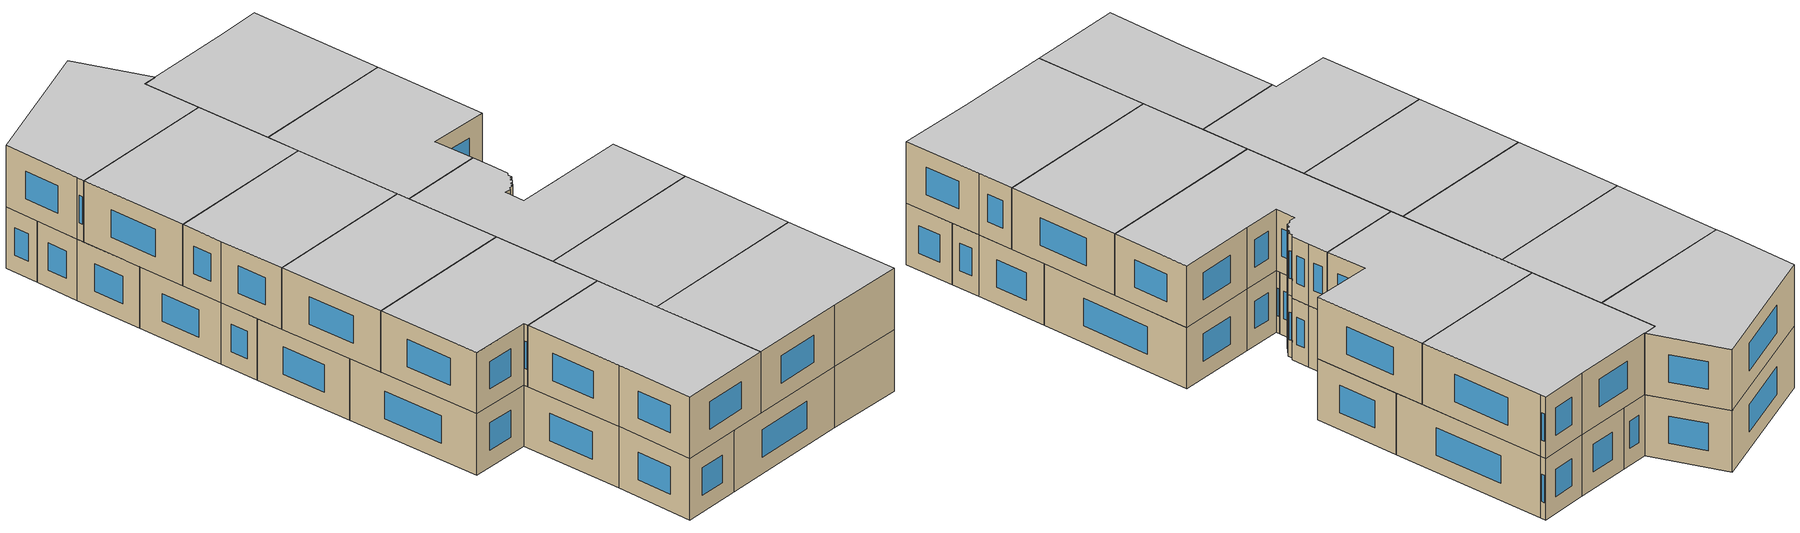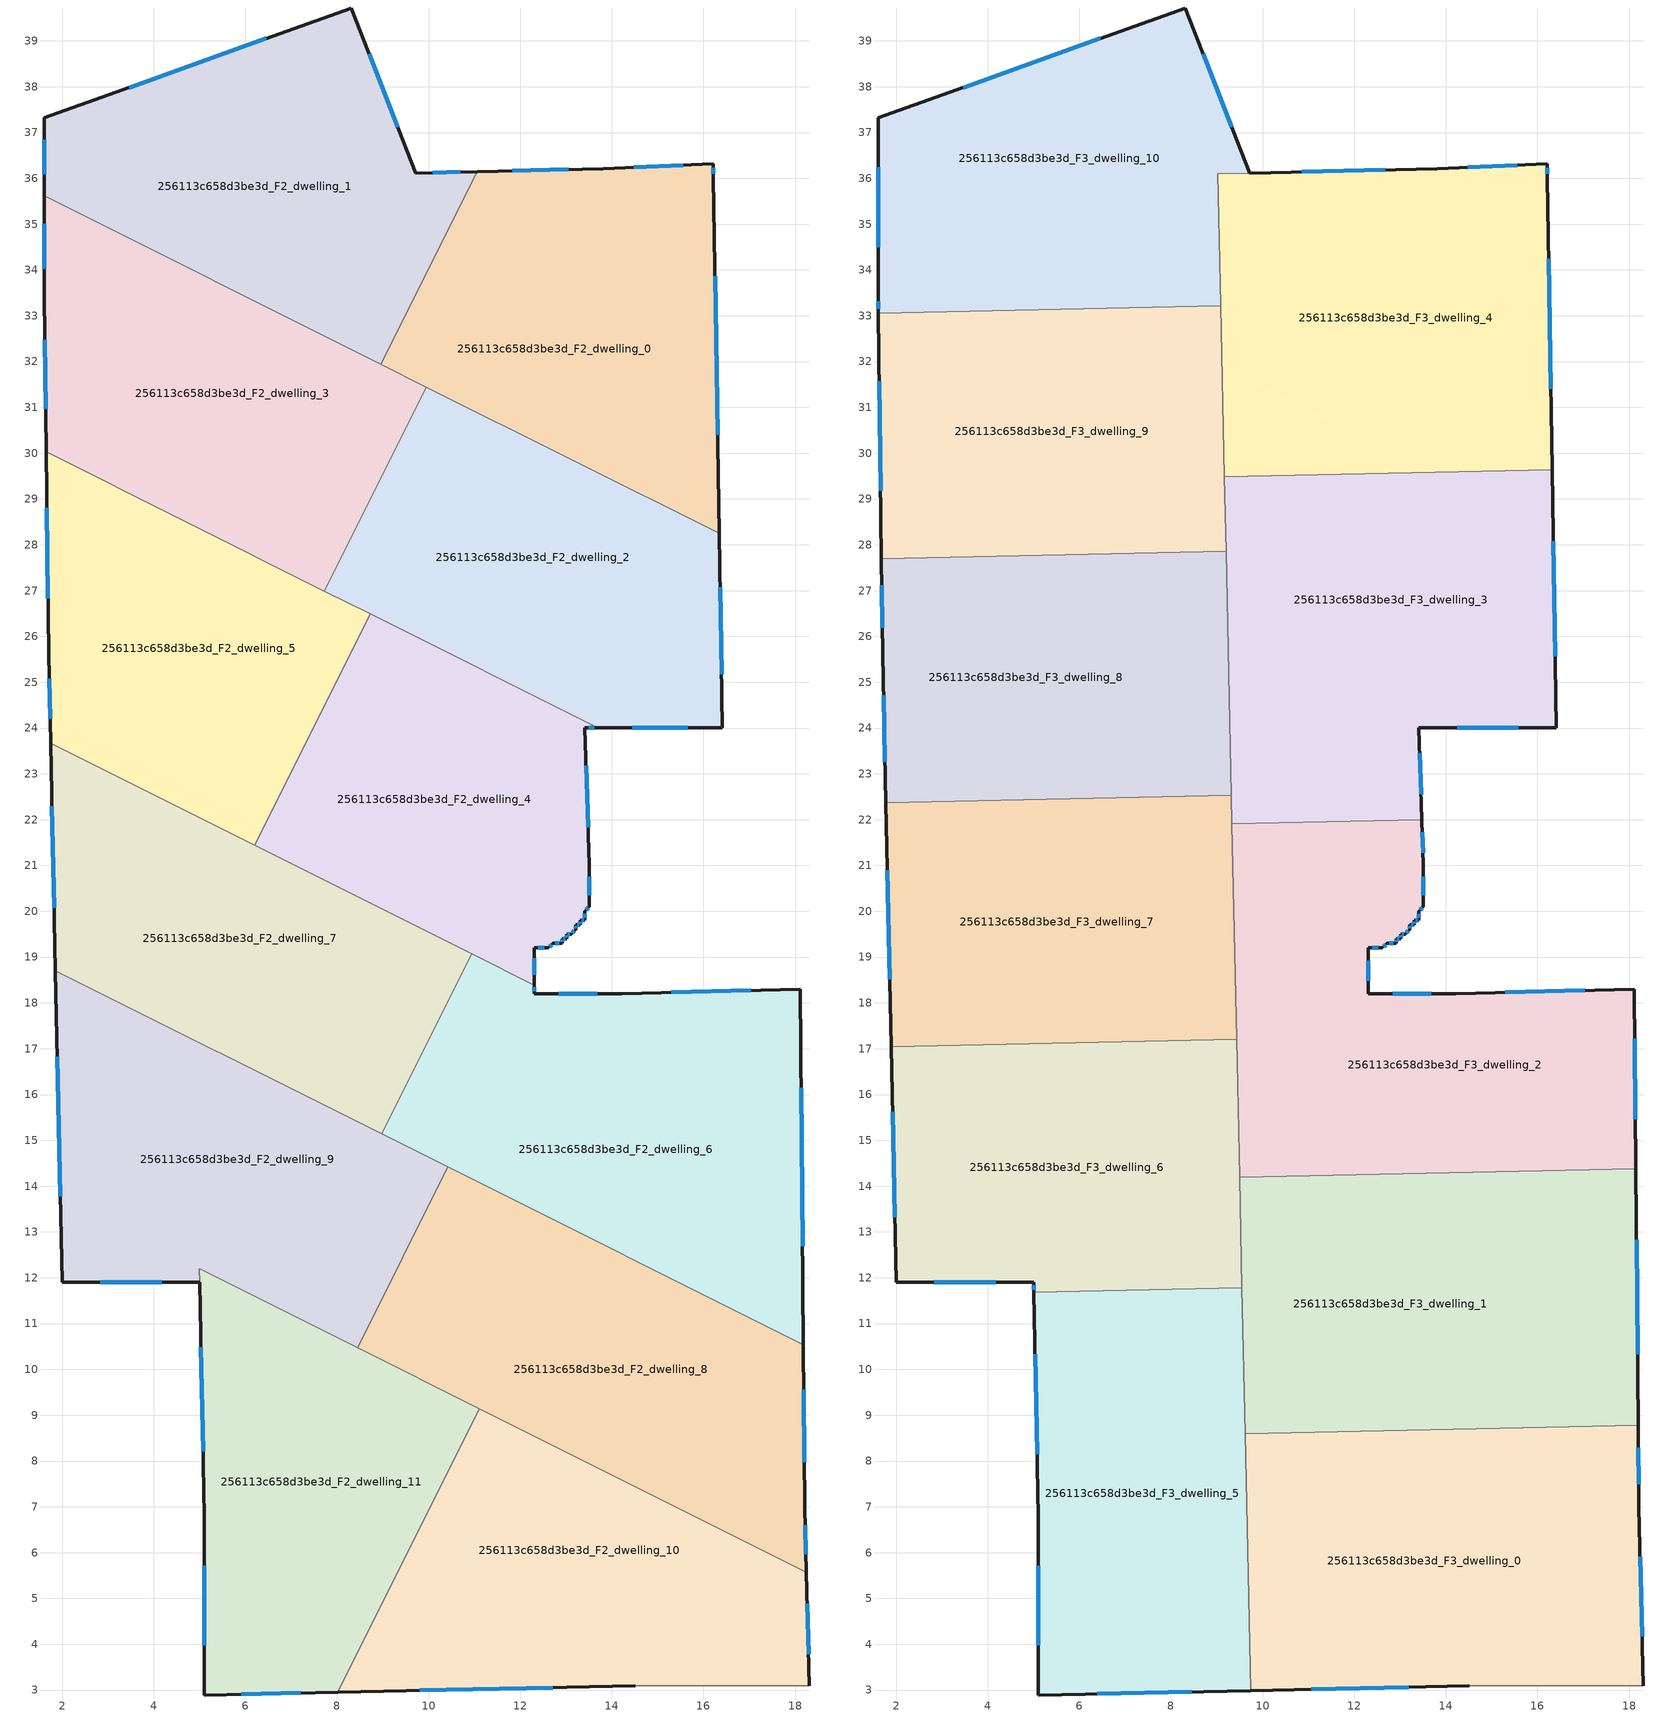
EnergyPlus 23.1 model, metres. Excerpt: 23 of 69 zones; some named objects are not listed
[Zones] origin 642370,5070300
256113c658d3be3d_F2_dwelling_0
 floor to 256113c658d3be3d_F1_dwelling_0 (EU_floor_Construction): 16.22,36.31 16.22,36.01 16.35,28.25 8.96,31.94 11.06,36.15 13.82,36.21 z6
 wall outside (EU_wall_Construction): 16.35,28.25 16.22,36.01 16.22,36.31 13.82,36.21 11.06,36.15 z6:9
 wall to 256113c658d3be3d_F2_dwelling_1 (EU_wall_Construction): 11.06,36.15 8.96,31.94 z6:9
 wall to 256113c658d3be3d_F2_dwelling_2 (EU_wall_Construction): 9.95,31.44 16.35,28.25 z6:9
 wall to 256113c658d3be3d_F2_dwelling_3 (EU_wall_Construction): 8.96,31.94 9.95,31.44 z6:9
 window (EU_Window_Construction): 16.31,30.4 16.26,33.86 / 13.05,36.2 11.82,36.17 / 15.55,36.29 14.48,36.24 / 16.22,36.1 16.22,36.23 z6.83:8.17
256113c658d3be3d_F2_dwelling_1
 floor to 256113c658d3be3d_F1_dwelling_1 (EU_floor_Construction): 8.31,39.72 9.71,36.12 11.06,36.15 8.96,31.94 1.61,35.62 1.61,37.32 z6
 wall outside (EU_wall_Construction): 11.06,36.15 9.71,36.12 8.31,39.72 1.61,37.32 1.61,35.62 z6:9
 wall to 256113c658d3be3d_F2_dwelling_3 (EU_wall_Construction): 1.61,35.62 8.96,31.94 z6:9
 window (EU_Window_Construction): 1.61,36.85 1.61,36.09 / 6.46,39.05 3.47,37.98 / 9.33,37.11 8.7,38.72 / 10.69,36.14 10.09,36.12 z6.83:8.17
256113c658d3be3d_F2_dwelling_10
 floor to 256113c658d3be3d_F1_dwelling_10 (EU_floor_Construction): 18.25,5.58 18.31,3.09 14.51,3.09 8.01,2.95 11.11,9.15 z6
 wall outside (EU_wall_Construction): 8.01,2.95 14.51,3.09 / 18.31,3.09 18.25,5.58 z6:9
 wall to 256113c658d3be3d_F2_dwelling_11 (EU_wall_Construction): 11.11,9.15 8.01,2.95 z6:9
 wall adiabatic (EU_wall_Construction): 14.51,3.09 18.31,3.09 z6:9
 wall to 256113c658d3be3d_F2_dwelling_8 (EU_wall_Construction): 18.25,5.58 11.11,9.15 z6:9
 window (EU_Window_Construction): 9.81,2.99 12.71,3.05 / 18.29,3.78 18.27,4.89 z6.83:8.17
256113c658d3be3d_F2_dwelling_11
 floor to 256113c658d3be3d_F1_dwelling_11 (EU_floor_Construction): 11.11,9.15 8.01,2.95 5.1,2.89 5.1,6.79 5,12.2 z6
 wall outside (EU_wall_Construction): 5,11.9 5.1,6.79 5.1,2.89 8.01,2.95 z6:9
 wall to 256113c658d3be3d_F2_dwelling_9 (EU_wall_Construction): 8.45,10.48 5,12.2 5,11.9 z6:9
 wall to 256113c658d3be3d_F2_dwelling_8 (EU_wall_Construction): 11.11,9.15 8.45,10.48 z6:9
 window (EU_Window_Construction): 5.1,5.71 5.1,3.97 / 5.91,2.91 7.21,2.94 / 5.03,10.49 5.08,8.21 z6.83:8.17
 ceiling adiabatic (EU_roof_Construction): 9.67,6.26 11.11,9.15 9.59,9.91 z9
256113c658d3be3d_F2_dwelling_2
 floor to 256113c658d3be3d_F1_dwelling_2 (EU_floor_Construction): 16.35,28.25 16.42,24 13.7,24 7.73,26.99 9.95,31.44 z6
 wall outside (EU_wall_Construction): 13.7,24 16.42,24 16.35,28.25 z6:9
 wall to 256113c658d3be3d_F2_dwelling_3 (EU_wall_Construction): 9.95,31.44 7.73,26.99 z6:9
 wall to 256113c658d3be3d_F2_dwelling_4 (EU_wall_Construction): 8.72,26.49 13.7,24 z6:9
 wall to 256113c658d3be3d_F2_dwelling_5 (EU_wall_Construction): 7.73,26.99 8.72,26.49 z6:9
 window (EU_Window_Construction): 16.4,25.18 16.37,27.07 / 14.45,24 15.66,24 z6.83:8.17
256113c658d3be3d_F2_dwelling_3
 floor to 256113c658d3be3d_F1_dwelling_3 (EU_floor_Construction): 9.95,31.44 7.73,26.99 1.65,30.03 1.61,33.42 1.61,35.62 z6
 wall outside (EU_wall_Construction): 1.61,35.62 1.61,33.42 1.65,30.03 z6:9
 wall to 256113c658d3be3d_F2_dwelling_5 (EU_wall_Construction): 1.65,30.03 7.73,26.99 z6:9
 window (EU_Window_Construction): 1.62,32.48 1.64,30.96 / 1.61,35.01 1.61,34.02 z6.83:8.17
 ceiling adiabatic (EU_roof_Construction): 7.73,26.99 8.15,27.84 6.12,27.79 z9
256113c658d3be3d_F2_dwelling_4
 floor to 256113c658d3be3d_F1_dwelling_4 (EU_floor_Construction): 13.7,24 13.41,24 13.51,21 13.51,20.1 13.41,20 13.41,19.8 13.31,19.8 13.31,19.7 13.21,19.7 13.21,19.6 13.11,19.5 13.01,19.5 13.01,19.4 12.91,19.4 12.91,19.3 12.71,19.3 12.61,19.2 12.31,19.2 12.31,18.39 6.2,21.45 8.72,26.49 z6
 wall outside (EU_wall_Construction): 12.31,18.39 12.31,19.2 12.61,19.2 12.71,19.3 12.91,19.3 12.91,19.4 13.01,19.4 13.01,19.5 13.11,19.5 13.21,19.6 13.21,19.7 13.31,19.7 13.31,19.8 13.41,19.8 13.41,20 13.51,20.1 13.51,21 13.41,24 13.7,24 z6:9
 wall to 256113c658d3be3d_F2_dwelling_7 (EU_wall_Construction): 6.2,21.45 10.95,19.07 z6:9
 wall to 256113c658d3be3d_F2_dwelling_5 (EU_wall_Construction): 8.72,26.49 6.2,21.45 z6:9
 wall to 256113c658d3be3d_F2_dwelling_6 (EU_wall_Construction): 10.95,19.07 12.31,18.39 z6:9
 window (EU_Window_Construction): 13.51,20.35 13.51,20.75 / 13.44,20.03 13.49,20.07 / 13.41,19.86 13.41,19.95 / 13.34,19.8 13.39,19.8 / 13.31,19.73 13.31,19.77 / 13.24,19.7 13.29,19.7 / 13.21,19.63 13.21,19.67 / 13.14,19.53 13.19,19.57 / 13.04,19.5 13.09,19.5 / 13.01,19.43 13.01,19.48 / 12.94,19.4 12.99,19.4 / 12.91,19.33 12.91,19.37 / 12.77,19.3 12.86,19.3 / 12.64,19.23 12.68,19.27 / 12.4,19.2 12.53,19.2 / 12.31,18.61 12.31,18.98 / 13.49,24 13.62,24 / 13.49,21.83 13.44,23.17 z6.83:8.17
 ceiling adiabatic (EU_roof_Construction): 9.38,19.86 9.24,26.23 8.72,26.49 6.72,22.48 9.32,22.53 z9
256113c658d3be3d_F2_dwelling_5
 floor to 256113c658d3be3d_F1_dwelling_5 (EU_floor_Construction): 8.72,26.49 6.2,21.45 1.75,23.67 1.71,25.61 1.65,30.03 z6
 wall outside (EU_wall_Construction): 1.65,30.03 1.71,25.61 1.75,23.67 z6:9
 wall to 256113c658d3be3d_F2_dwelling_7 (EU_wall_Construction): 1.75,23.67 6.2,21.45 z6:9
 window (EU_Window_Construction): 1.72,25.07 1.74,24.21 / 1.67,28.8 1.69,26.83 z6.83:8.17
256113c658d3be3d_F2_dwelling_6
 floor to 256113c658d3be3d_F1_dwelling_6 (EU_floor_Construction): 18.12,18.3 18.18,10.54 8.98,15.14 10.95,19.07 12.31,18.39 12.31,18.2 14.21,18.2 z6
 wall outside (EU_wall_Construction): 18.18,10.54 18.12,18.3 14.21,18.2 12.31,18.2 12.31,18.39 z6:9
 wall to 256113c658d3be3d_F2_dwelling_7 (EU_wall_Construction): 10.95,19.07 8.98,15.14 z6:9
 wall to 256113c658d3be3d_F2_dwelling_8 (EU_wall_Construction): 10.42,14.42 18.18,10.54 z6:9
 wall to 256113c658d3be3d_F2_dwelling_9 (EU_wall_Construction): 8.98,15.14 10.42,14.42 z6:9
 window (EU_Window_Construction): 18.16,12.69 18.13,16.15 / 12.31,18.25 12.31,18.34 / 13.69,18.2 12.84,18.2 / 17.04,18.27 15.29,18.23 z6.83:8.17
256113c658d3be3d_F2_dwelling_7
 floor to 256113c658d3be3d_F1_dwelling_7 (EU_floor_Construction): 10.95,19.07 8.98,15.14 1.86,18.7 1.75,23.67 z6
 wall outside (EU_wall_Construction): 1.75,23.67 1.86,18.7 z6:9
 wall to 256113c658d3be3d_F2_dwelling_9 (EU_wall_Construction): 1.86,18.7 8.98,15.14 z6:9
 window (EU_Window_Construction): 1.78,22.3 1.83,20.08 z6.83:8.17
256113c658d3be3d_F2_dwelling_8
 floor to 256113c658d3be3d_F1_dwelling_8 (EU_floor_Construction): 18.18,10.54 18.21,6.99 18.25,5.58 8.45,10.48 10.42,14.42 z6
 wall outside (EU_wall_Construction): 18.25,5.58 18.21,6.99 18.18,10.54 z6:9
 wall to 256113c658d3be3d_F2_dwelling_9 (EU_wall_Construction): 10.42,14.42 8.45,10.48 z6:9
 window (EU_Window_Construction): 18.2,7.97 18.19,9.56 / 18.24,5.97 18.22,6.6 z6.83:8.17
256113c658d3be3d_F2_dwelling_9
 floor to 256113c658d3be3d_F1_dwelling_9 (EU_floor_Construction): 10.42,14.42 8.45,10.48 5,12.2 5.01,11.9 2,11.9 1.86,18.7 z6
 wall outside (EU_wall_Construction): 1.86,18.7 2,11.9 5.01,11.9 z6:9
 window (EU_Window_Construction): 1.9,16.82 1.96,13.78 / 2.83,11.9 4.17,11.9 z6.83:8.17
256113c658d3be3d_F3_dwelling_0
 floor to 256113c658d3be3d_F2_dwelling_10 (EU_floor_Construction): 18.25,5.58 18.31,3.09 14.51,3.09 9.74,2.99 9.67,6.27 10.85,8.62 12.1,8.65 z9
 floor to 256113c658d3be3d_F2_dwelling_8 (EU_floor_Construction): 18.2,8.78 18.21,6.99 18.25,5.58 12.1,8.65 z9
 floor adiabatic (EU_floor_Construction): 10.85,8.62 9.67,6.27 9.62,8.6 z9
 wall outside (EU_wall_Construction): 9.74,2.99 14.51,3.09 / 18.31,3.09 18.21,6.99 18.2,8.78 z9:12
 wall to 256113c658d3be3d_F3_dwelling_1 (EU_wall_Construction): 18.2,8.78 9.62,8.6 z9:12
 wall adiabatic (EU_wall_Construction): 14.51,3.09 18.31,3.09 z9:12
 wall to 256113c658d3be3d_F3_dwelling_5 (EU_wall_Construction): 9.62,8.6 9.74,2.99 z9:12
 window (EU_Window_Construction): 11.06,3.02 13.19,3.06 / 18.21,7.49 18.2,8.29 / 18.28,4.17 18.24,5.91 z9.83:11.17
 ceiling to 256113c658d3be3d_F4_dwelling_0 (EU_floor_Construction): 18.31,3.09 18.21,6.99 18.2,8.78 9.62,8.6 9.74,2.99 14.51,3.09 z12
256113c658d3be3d_F3_dwelling_1
 floor to 256113c658d3be3d_F2_dwelling_8 (EU_floor_Construction): 18.18,10.54 18.2,8.78 12.1,8.65 9.59,9.91 9.53,12.64 10.31,14.21 10.83,14.22 z9
 floor to 256113c658d3be3d_F2_dwelling_10 (EU_floor_Construction): 12.1,8.65 10.85,8.62 11.11,9.15 z9
 floor to 256113c658d3be3d_F2_dwelling_6 (EU_floor_Construction): 18.15,14.38 18.18,10.54 10.83,14.22 z9
 floor adiabatic (EU_floor_Construction): 11.11,9.15 10.85,8.62 9.62,8.6 9.59,9.91 z9
 floor to 256113c658d3be3d_F2_dwelling_9 (EU_floor_Construction): 10.31,14.21 9.53,12.64 9.5,14.19 z9
 wall outside (EU_wall_Construction): 18.2,8.78 18.15,14.38 z9:12
 wall to 256113c658d3be3d_F3_dwelling_2 (EU_wall_Construction): 18.15,14.38 9.5,14.19 z9:12
 wall to 256113c658d3be3d_F3_dwelling_6 (EU_wall_Construction): 9.5,14.19 9.55,11.78 z9:12
 wall to 256113c658d3be3d_F3_dwelling_5 (EU_wall_Construction): 9.55,11.78 9.62,8.6 z9:12
 window (EU_Window_Construction): 18.18,10.33 18.16,12.83 z9.83:11.17
 ceiling to 256113c658d3be3d_F4_dwelling_1 (EU_floor_Construction): 18.2,8.78 18.15,14.38 9.5,14.19 9.62,8.6 z12
256113c658d3be3d_F3_dwelling_10
 floor to 256113c658d3be3d_F2_dwelling_1 (EU_floor_Construction): 8.31,39.72 9.71,36.12 9.03,36.1 9.09,33.22 6.52,33.16 1.61,35.62 1.61,37.32 z9
 floor to 256113c658d3be3d_F2_dwelling_3 (EU_floor_Construction): 6.52,33.16 1.61,33.05 1.61,33.42 1.61,35.62 z9
 wall outside (EU_wall_Construction): 9.71,36.12 8.31,39.72 1.61,37.32 1.61,33.42 1.61,33.05 z9:12
 wall to 256113c658d3be3d_F3_dwelling_4 (EU_wall_Construction): 9.09,33.22 9.03,36.1 9.71,36.12 z9:12
 wall to 256113c658d3be3d_F3_dwelling_9 (EU_wall_Construction): 1.61,33.05 9.09,33.22 z9:12
 window (EU_Window_Construction): 1.61,33.32 1.61,33.15 / 1.61,36.24 1.61,34.5 / 6.46,39.05 3.47,37.98 / 9.33,37.11 8.7,38.72 z9.83:11.17
 ceiling to 256113c658d3be3d_F4_dwelling_10 (EU_floor_Construction): 9.09,33.22 9.03,36.1 9.71,36.12 8.31,39.72 1.61,37.32 1.61,33.42 1.61,33.05 z12
256113c658d3be3d_F3_dwelling_2
 floor to 256113c658d3be3d_F2_dwelling_6 (EU_floor_Construction): 18.12,18.3 18.15,14.38 10.82,14.22 9.48,14.89 9.46,16.09 10.95,19.07 12.31,18.39 12.31,18.2 14.21,18.2 z9
 floor to 256113c658d3be3d_F2_dwelling_4 (EU_floor_Construction): 13.48,22 13.51,21 13.51,20.1 13.41,20 13.41,19.8 13.31,19.8 13.31,19.7 13.21,19.7 13.21,19.6 13.11,19.5 13.01,19.5 13.01,19.4 12.91,19.4 12.91,19.3 12.71,19.3 12.61,19.2 12.31,19.2 12.31,18.39 9.38,19.86 9.33,21.91 z9
 floor to 256113c658d3be3d_F2_dwelling_9 (EU_floor_Construction): 10.42,14.42 10.31,14.21 9.5,14.19 9.48,14.89 z9
 floor to 256113c658d3be3d_F2_dwelling_7 (EU_floor_Construction): 10.95,19.07 9.46,16.09 9.38,19.86 z9
 floor to 256113c658d3be3d_F2_dwelling_8 (EU_floor_Construction): 10.82,14.22 10.32,14.21 10.42,14.42 z9
 wall outside (EU_wall_Construction): 18.15,14.38 18.12,18.3 14.21,18.2 12.31,18.2 12.31,19.2 12.61,19.2 12.71,19.3 12.91,19.3 12.91,19.4 13.01,19.4 13.01,19.5 13.11,19.5 13.21,19.6 13.21,19.7 13.31,19.7 13.31,19.8 13.41,19.8 13.41,20 13.51,20.1 13.51,21 13.48,22 z9:12
 wall to 256113c658d3be3d_F3_dwelling_3 (EU_wall_Construction): 13.48,22 9.33,21.91 z9:12
 wall to 256113c658d3be3d_F3_dwelling_7 (EU_wall_Construction): 9.33,21.91 9.43,17.21 z9:12
 wall to 256113c658d3be3d_F3_dwelling_6 (EU_wall_Construction): 9.43,17.21 9.5,14.19 z9:12
 window (EU_Window_Construction): 13.41,19.86 13.41,19.95 / 13.34,19.8 13.39,19.8 / 13.31,19.73 13.31,19.77 / 13.24,19.7 13.29,19.7 / 13.21,19.63 13.21,19.67 / 13.14,19.53 13.19,19.57 / 13.04,19.5 13.09,19.5 / 13.01,19.43 13.01,19.48 / 12.94,19.4 12.99,19.4 / 12.91,19.33 12.91,19.37 / 12.77,19.3 12.86,19.3 / 12.64,19.23 12.68,19.27 / 12.4,19.2 12.53,19.2 / 12.31,18.48 12.31,18.93 / 13.69,18.2 12.84,18.2 / 17.04,18.27 15.29,18.23 / 18.14,15.46 18.13,17.21 / 13.5,21.28 13.49,21.72 / 13.51,20.35 13.51,20.75 / 13.44,20.03 13.49,20.07 z9.83:11.17
 ceiling to 256113c658d3be3d_F4_dwelling_2 (EU_floor_Construction): 18.15,14.38 18.12,18.3 14.21,18.2 12.31,18.2 12.31,19.2 12.61,19.2 12.71,19.3 12.91,19.3 12.91,19.4 13.01,19.4 13.01,19.5 13.11,19.5 13.21,19.6 13.21,19.7 13.31,19.7 13.31,19.8 13.41,19.8 13.41,20 13.51,20.1 13.51,21 13.48,22 9.33,21.91 9.5,14.19 z12
256113c658d3be3d_F3_dwelling_3
 floor to 256113c658d3be3d_F2_dwelling_2 (EU_floor_Construction): 16.35,28.25 16.42,24 13.7,24 9.24,26.23 9.17,29.49 13.67,29.58 z9
 floor to 256113c658d3be3d_F2_dwelling_0 (EU_floor_Construction): 16.32,29.64 16.35,28.25 13.67,29.58 z9
 floor to 256113c658d3be3d_F2_dwelling_4 (EU_floor_Construction): 13.7,24 13.41,24 13.48,22 9.33,21.91 9.24,26.23 z9
 wall outside (EU_wall_Construction): 13.48,22 13.41,24 16.42,24 16.32,29.64 z9:12
 wall to 256113c658d3be3d_F3_dwelling_4 (EU_wall_Construction): 16.32,29.64 9.17,29.49 z9:12
 wall to 256113c658d3be3d_F3_dwelling_8 (EU_wall_Construction): 9.2,27.86 9.32,22.53 z9:12
 wall to 256113c658d3be3d_F3_dwelling_7 (EU_wall_Construction): 9.32,22.53 9.33,21.91 z9:12
 wall to 256113c658d3be3d_F3_dwelling_9 (EU_wall_Construction): 9.17,29.49 9.2,27.86 z9:12
 window (EU_Window_Construction): 16.39,25.57 16.35,28.08 / 14.25,24 15.58,24 / 13.46,22.55 13.43,23.45 z9.83:11.17
 ceiling to 256113c658d3be3d_F4_dwelling_3 (EU_floor_Construction): 16.42,24 16.32,29.64 9.17,29.49 9.33,21.91 13.48,22 13.41,24 z12
256113c658d3be3d_F3_dwelling_4
 floor to 256113c658d3be3d_F2_dwelling_0 (EU_floor_Construction): 16.22,36.31 16.22,36.01 16.32,29.64 13.67,29.58 9.12,31.86 9.11,32.25 11.06,36.15 13.82,36.21 z9
 floor to 256113c658d3be3d_F2_dwelling_1 (EU_floor_Construction): 11.06,36.15 9.11,32.25 9.03,36.1 z9
 floor to 256113c658d3be3d_F2_dwelling_2 (EU_floor_Construction): 13.67,29.58 9.17,29.49 9.16,29.86 9.95,31.44 z9
 floor to 256113c658d3be3d_F2_dwelling_3 (EU_floor_Construction): 9.95,31.44 9.16,29.86 9.12,31.86 z9
 wall outside (EU_wall_Construction): 16.32,29.64 16.22,36.01 16.22,36.31 13.82,36.21 9.72,36.12 z9:12
 wall to 256113c658d3be3d_F3_dwelling_9 (EU_wall_Construction): 9.09,33.22 9.17,29.49 z9:12
 window (EU_Window_Construction): 12.68,36.19 10.85,36.14 / 15.55,36.29 14.48,36.24 / 16.22,36.1 16.22,36.23 / 16.3,31.41 16.25,34.25 z9.83:11.17
 ceiling to 256113c658d3be3d_F4_dwelling_4 (EU_floor_Construction): 16.32,29.64 16.22,36.01 16.22,36.31 13.82,36.21 9.03,36.1 9.17,29.49 z12
256113c658d3be3d_F3_dwelling_5
 floor to 256113c658d3be3d_F2_dwelling_11 (EU_floor_Construction): 9.59,9.91 9.67,6.26 8.01,2.95 5.1,2.89 5.1,6.79 5.01,11.68 5.99,11.71 z9
 floor to 256113c658d3be3d_F2_dwelling_10 (EU_floor_Construction): 9.67,6.26 9.74,2.99 8.01,2.95 z9
 floor to 256113c658d3be3d_F2_dwelling_9 (EU_floor_Construction): 9.1,11.77 8.45,10.48 5.99,11.71 z9
 floor to 256113c658d3be3d_F2_dwelling_8 (EU_floor_Construction): 9.55,11.78 9.59,9.91 8.45,10.48 9.1,11.77 z9
 wall outside (EU_wall_Construction): 5.01,11.68 5.1,6.79 5.1,2.89 9.74,2.99 z9:12
 wall to 256113c658d3be3d_F3_dwelling_6 (EU_wall_Construction): 9.55,11.78 5.01,11.68 z9:12
 window (EU_Window_Construction): 6.39,2.92 8.46,2.96 / 5.1,5.71 5.1,3.97 / 5.04,10.33 5.08,8.15 z9.83:11.17
 ceiling to 256113c658d3be3d_F4_dwelling_5 (EU_floor_Construction): 9.74,2.99 9.55,11.78 5.01,11.68 5.1,6.79 5.1,2.89 z12
256113c658d3be3d_F3_dwelling_6
 floor to 256113c658d3be3d_F2_dwelling_9 (EU_floor_Construction): 9.48,14.89 9.53,12.64 9.1,11.77 5.99,11.71 5,12.2 5.01,11.9 2,11.9 1.89,17.04 5.04,17.11 z9
 floor to 256113c658d3be3d_F2_dwelling_11 (EU_floor_Construction): 5.99,11.71 5.01,11.68 5,12.2 z9
 floor to 256113c658d3be3d_F2_dwelling_6 (EU_floor_Construction): 9.46,16.09 9.48,14.89 8.98,15.14 z9
 floor to 256113c658d3be3d_F2_dwelling_7 (EU_floor_Construction): 9.43,17.21 9.46,16.09 8.98,15.14 5.04,17.11 z9
 floor to 256113c658d3be3d_F2_dwelling_8 (EU_floor_Construction): 9.53,12.64 9.55,11.78 9.1,11.77 z9
 wall outside (EU_wall_Construction): 1.89,17.04 2,11.9 5.01,11.9 5.01,11.68 z9:12
 wall to 256113c658d3be3d_F3_dwelling_7 (EU_wall_Construction): 9.43,17.21 1.89,17.04 z9:12
 window (EU_Window_Construction): 5.01,11.84 5.01,11.74 / 2.83,11.9 4.17,11.9 / 1.92,15.62 1.97,13.32 z9.83:11.17
 ceiling to 256113c658d3be3d_F4_dwelling_6 (EU_floor_Construction): 9.55,11.78 9.43,17.21 1.89,17.04 2,11.9 5.01,11.9 5.01,11.68 z12
256113c658d3be3d_F3_dwelling_7
 floor to 256113c658d3be3d_F2_dwelling_5 (EU_floor_Construction): 6.72,22.48 6.2,21.45 4.25,22.42 z9
 floor to 256113c658d3be3d_F2_dwelling_7 (EU_floor_Construction): 9.38,19.86 9.43,17.21 5.04,17.11 1.86,18.7 1.78,22.37 4.25,22.42 z9
 floor to 256113c658d3be3d_F2_dwelling_9 (EU_floor_Construction): 5.04,17.11 1.89,17.04 1.86,18.7 z9
 floor to 256113c658d3be3d_F2_dwelling_4 (EU_floor_Construction): 9.32,22.53 9.38,19.86 6.2,21.45 6.72,22.48 z9
 wall outside (EU_wall_Construction): 1.78,22.37 1.89,17.04 z9:12
 wall to 256113c658d3be3d_F3_dwelling_8 (EU_wall_Construction): 9.32,22.53 1.78,22.37 z9:12
 window (EU_Window_Construction): 1.81,20.89 1.86,18.52 z9.83:11.17
 ceiling to 256113c658d3be3d_F4_dwelling_7 (EU_floor_Construction): 9.43,17.21 9.32,22.53 1.78,22.37 1.89,17.04 z12
256113c658d3be3d_F3_dwelling_8
 floor to 256113c658d3be3d_F2_dwelling_5 (EU_floor_Construction): 8.72,26.49 6.72,22.48 4.25,22.42 1.75,23.67 1.71,25.61 1.68,27.7 6.12,27.79 z9
 floor to 256113c658d3be3d_F2_dwelling_7 (EU_floor_Construction): 4.25,22.42 1.78,22.37 1.75,23.67 z9
 floor to 256113c658d3be3d_F2_dwelling_2 (EU_floor_Construction): 9.2,27.86 9.24,26.23 7.73,26.99 8.15,27.84 z9
 floor adiabatic (EU_floor_Construction): 8.15,27.84 7.73,26.99 9.24,26.23 9.32,22.53 6.72,22.48 8.72,26.49 6.12,27.79 z9
 wall outside (EU_wall_Construction): 1.68,27.7 1.71,25.61 1.78,22.37 z9:12
 wall to 256113c658d3be3d_F3_dwelling_9 (EU_wall_Construction): 9.2,27.86 1.68,27.7 z9:12
 window (EU_Window_Construction): 1.73,24.71 1.76,23.27 / 1.69,27.12 1.7,26.19 z9.83:11.17
 ceiling to 256113c658d3be3d_F4_dwelling_8 (EU_floor_Construction): 9.32,22.53 9.2,27.86 1.68,27.7 1.71,25.61 1.78,22.37 z12
256113c658d3be3d_F3_dwelling_9
 floor to 256113c658d3be3d_F2_dwelling_3 (EU_floor_Construction): 9.12,31.86 9.16,29.86 8.15,27.84 6.12,27.79 1.65,30.03 1.61,33.05 6.52,33.16 z9
 floor to 256113c658d3be3d_F2_dwelling_1 (EU_floor_Construction): 9.09,33.22 9.11,32.25 8.96,31.94 6.52,33.16 z9
 floor to 256113c658d3be3d_F2_dwelling_5 (EU_floor_Construction): 6.12,27.79 1.68,27.7 1.65,30.03 z9
 floor to 256113c658d3be3d_F2_dwelling_2 (EU_floor_Construction): 9.16,29.86 9.2,27.86 8.15,27.84 z9
 floor to 256113c658d3be3d_F2_dwelling_0 (EU_floor_Construction): 9.11,32.25 9.12,31.86 8.96,31.94 z9
 wall outside (EU_wall_Construction): 1.61,33.05 1.68,27.7 z9:12
 window (EU_Window_Construction): 1.63,31.57 1.66,29.18 z9.83:11.17
 ceiling to 256113c658d3be3d_F4_dwelling_9 (EU_floor_Construction): 9.2,27.86 9.09,33.22 1.61,33.05 1.68,27.7 z12
[Building]
EU S2 Campaign: North Axis=0; Terrain=City; Solar Distribution=FullExterior
[Site:Location]
Lyon-Bron: Latitude=45.75; Longitude=5; Time Zone=1; Elevation=198
[SizingPeriod:WeatherFileDays]
AnnualSizingPeriod: Begin Month=1; Begin Day of Month=1; End Month=12; End Day of Month=31; Day of Week for Start Day=Monday; Use Weather File Daylight Saving Period=No; Use Weather File Rain and Snow Indicators=No
[MATERIAL]
EU_InternalMass_Material: Roughness=MediumRough; Thickness=0.1; Conductivity=1; Density=1800; Specific Heat=900; Thermal Absorptance=0.9; Solar Absorptance=0.7; Visible Absorptance=0.7
[MATERIAL:NOMASS] Roughness=MediumRough; Thermal Absorptance=0.9; Solar Absorptance=0.7; Visible Absorptance=0.7
Name | Thermal Resistance
EU_wall_NoMass | 1.97775
EU_roof_NoMass | 1.81626
EU_floor_NoMass | 1.84812
[WINDOWMATERIAL:SIMPLEGLAZINGSYSTEM]
EU_Window_SimpleGlazing: UFactor=3.27502; Solar Heat Gain Coefficient=0.76; Visible Transmittance=0.76
[CONSTRUCTION]
EU_wall_Construction: EU_wall_NoMass
EU_roof_Construction: EU_roof_NoMass
EU_floor_Construction: EU_floor_NoMass
EU_InternalMass_Construction: EU_InternalMass_Material
EU_Window_Construction: EU_Window_SimpleGlazing
[ZONE] Type=1; Multiplier=1; Ceiling Height=autocalculate; Floor Area=autocalculate; Part of Total Floor Area=Yes
Name | Volume
256113c658d3be3d_F2_dwelling_0 | 120.523
256113c658d3be3d_F3_dwelling_0 | 144.648
256113c658d3be3d_F2_dwelling_1; 256113c658d3be3d_F3_dwelling_5 | 120.522
256113c658d3be3d_F3_dwelling_1 | 144.633
256113c658d3be3d_F2_dwelling_10 | 120.554
256113c658d3be3d_F3_dwelling_10 | 122.504
256113c658d3be3d_F2_dwelling_11 | 110.942
256113c658d3be3d_F2_dwelling_2 | 120.545
256113c658d3be3d_F3_dwelling_2 | 144.646
256113c658d3be3d_F2_dwelling_3 | 120.531
256113c658d3be3d_F3_dwelling_3 | 144.642
256113c658d3be3d_F2_dwelling_4 | 109.145
256113c658d3be3d_F3_dwelling_4 | 142.676
256113c658d3be3d_F2_dwelling_5 | 109.15
256113c658d3be3d_F2_dwelling_6 | 143.513
256113c658d3be3d_F3_dwelling_6 | 120.533
256113c658d3be3d_F2_dwelling_7 | 120.349
256113c658d3be3d_F3_dwelling_7 | 120.547
256113c658d3be3d_F2_dwelling_8 | 129.756
256113c658d3be3d_F3_dwelling_8 | 120.527
256113c658d3be3d_F2_dwelling_9 | 120.866
256113c658d3be3d_F3_dwelling_9 | 120.534
[INTERNALMASS] Construction=EU_InternalMass_Construction
Name | Zone or ZoneList | Surface Area
256113c658d3be3d_F2_dwelling_0_EU_InternalMass | 256113c658d3be3d_F2_dwelling_0 | 40.1746
256113c658d3be3d_F2_dwelling_1_EU_InternalMass | 256113c658d3be3d_F2_dwelling_1 | 40.1739
256113c658d3be3d_F2_dwelling_2_EU_InternalMass | 256113c658d3be3d_F2_dwelling_2 | 40.1816
256113c658d3be3d_F2_dwelling_3_EU_InternalMass | 256113c658d3be3d_F2_dwelling_3 | 40.1772
256113c658d3be3d_F2_dwelling_4_EU_InternalMass | 256113c658d3be3d_F2_dwelling_4 | 36.3814
256113c658d3be3d_F2_dwelling_5_EU_InternalMass | 256113c658d3be3d_F2_dwelling_5 | 36.3832
256113c658d3be3d_F2_dwelling_6_EU_InternalMass | 256113c658d3be3d_F2_dwelling_6 | 47.8375
256113c658d3be3d_F2_dwelling_7_EU_InternalMass | 256113c658d3be3d_F2_dwelling_7 | 40.1164
256113c658d3be3d_F2_dwelling_8_EU_InternalMass | 256113c658d3be3d_F2_dwelling_8 | 43.2516
256113c658d3be3d_F2_dwelling_9_EU_InternalMass | 256113c658d3be3d_F2_dwelling_9 | 40.2885
256113c658d3be3d_F2_dwelling_10_EU_InternalMass | 256113c658d3be3d_F2_dwelling_10 | 40.185
256113c658d3be3d_F2_dwelling_11_EU_InternalMass | 256113c658d3be3d_F2_dwelling_11 | 36.9938
256113c658d3be3d_F3_dwelling_0_EU_InternalMass | 256113c658d3be3d_F3_dwelling_0 | 48.2164
256113c658d3be3d_F3_dwelling_1_EU_InternalMass | 256113c658d3be3d_F3_dwelling_1 | 48.2108
256113c658d3be3d_F3_dwelling_2_EU_InternalMass | 256113c658d3be3d_F3_dwelling_2 | 48.2151
256113c658d3be3d_F3_dwelling_3_EU_InternalMass | 256113c658d3be3d_F3_dwelling_3 | 48.2145
256113c658d3be3d_F3_dwelling_4_EU_InternalMass | 256113c658d3be3d_F3_dwelling_4 | 47.559
256113c658d3be3d_F3_dwelling_5_EU_InternalMass | 256113c658d3be3d_F3_dwelling_5 | 40.1745
256113c658d3be3d_F3_dwelling_6_EU_InternalMass | 256113c658d3be3d_F3_dwelling_6 | 40.1779
256113c658d3be3d_F3_dwelling_7_EU_InternalMass | 256113c658d3be3d_F3_dwelling_7 | 40.1835
256113c658d3be3d_F3_dwelling_8_EU_InternalMass | 256113c658d3be3d_F3_dwelling_8 | 40.1759
256113c658d3be3d_F3_dwelling_9_EU_InternalMass | 256113c658d3be3d_F3_dwelling_9 | 40.1778
256113c658d3be3d_F3_dwelling_10_EU_InternalMass | 256113c658d3be3d_F3_dwelling_10 | 40.8331
[OTHEREQUIPMENT] Fuel Type=Electricity; Design Level Calculation Method=Watts/Area; Power per Zone Floor Area=1; Fraction Latent=0; Fraction Radiant=0; Fraction Lost=0; Carbon Dioxide Generation Rate=0; EndUse Subcategory=EU_Step8_InternalGains
Name | Zone or ZoneList or Space or SpaceList | Schedule
EU_Step8_InternalGain_256113c658d3be3d_F2_dwelling_0_f000 | 256113c658d3be3d_F2_dwelling_0 | EU_Step8_GainSchedule_256113c658d3be3d_F2_dwelling_0_f000
EU_Step8_InternalGain_256113c658d3be3d_F2_dwelling_1_f000 | 256113c658d3be3d_F2_dwelling_1 | EU_Step8_GainSchedule_256113c658d3be3d_F2_dwelling_1_f000
EU_Step8_InternalGain_256113c658d3be3d_F2_dwelling_2_f000 | 256113c658d3be3d_F2_dwelling_2 | EU_Step8_GainSchedule_256113c658d3be3d_F2_dwelling_2_f000
EU_Step8_InternalGain_256113c658d3be3d_F2_dwelling_3_f000 | 256113c658d3be3d_F2_dwelling_3 | EU_Step8_GainSchedule_256113c658d3be3d_F2_dwelling_3_f000
EU_Step8_InternalGain_256113c658d3be3d_F2_dwelling_4_f000 | 256113c658d3be3d_F2_dwelling_4 | EU_Step8_GainSchedule_256113c658d3be3d_F2_dwelling_4_f000
EU_Step8_InternalGain_256113c658d3be3d_F2_dwelling_5_f000 | 256113c658d3be3d_F2_dwelling_5 | EU_Step8_GainSchedule_256113c658d3be3d_F2_dwelling_5_f000
EU_Step8_InternalGain_256113c658d3be3d_F2_dwelling_6_f000 | 256113c658d3be3d_F2_dwelling_6 | EU_Step8_GainSchedule_256113c658d3be3d_F2_dwelling_6_f000
EU_Step8_InternalGain_256113c658d3be3d_F2_dwelling_7_f000 | 256113c658d3be3d_F2_dwelling_7 | EU_Step8_GainSchedule_256113c658d3be3d_F2_dwelling_7_f000
EU_Step8_InternalGain_256113c658d3be3d_F2_dwelling_8_f000 | 256113c658d3be3d_F2_dwelling_8 | EU_Step8_GainSchedule_256113c658d3be3d_F2_dwelling_8_f000
EU_Step8_InternalGain_256113c658d3be3d_F2_dwelling_9_f000 | 256113c658d3be3d_F2_dwelling_9 | EU_Step8_GainSchedule_256113c658d3be3d_F2_dwelling_9_f000
EU_Step8_InternalGain_256113c658d3be3d_F2_dwelling_10_f000 | 256113c658d3be3d_F2_dwelling_10 | EU_Step8_GainSchedule_256113c658d3be3d_F2_dwelling_10_f000
EU_Step8_InternalGain_256113c658d3be3d_F2_dwelling_11_f000 | 256113c658d3be3d_F2_dwelling_11 | EU_Step8_GainSchedule_256113c658d3be3d_F2_dwelling_11_f000
EU_Step8_InternalGain_256113c658d3be3d_F3_dwelling_0_f000 | 256113c658d3be3d_F3_dwelling_0 | EU_Step8_GainSchedule_256113c658d3be3d_F3_dwelling_0_f000
EU_Step8_InternalGain_256113c658d3be3d_F3_dwelling_1_f000 | 256113c658d3be3d_F3_dwelling_1 | EU_Step8_GainSchedule_256113c658d3be3d_F3_dwelling_1_f000
EU_Step8_InternalGain_256113c658d3be3d_F3_dwelling_2_f000 | 256113c658d3be3d_F3_dwelling_2 | EU_Step8_GainSchedule_256113c658d3be3d_F3_dwelling_2_f000
EU_Step8_InternalGain_256113c658d3be3d_F3_dwelling_3_f000 | 256113c658d3be3d_F3_dwelling_3 | EU_Step8_GainSchedule_256113c658d3be3d_F3_dwelling_3_f000
EU_Step8_InternalGain_256113c658d3be3d_F3_dwelling_4_f000 | 256113c658d3be3d_F3_dwelling_4 | EU_Step8_GainSchedule_256113c658d3be3d_F3_dwelling_4_f000
EU_Step8_InternalGain_256113c658d3be3d_F3_dwelling_5_f000 | 256113c658d3be3d_F3_dwelling_5 | EU_Step8_GainSchedule_256113c658d3be3d_F3_dwelling_5_f000
EU_Step8_InternalGain_256113c658d3be3d_F3_dwelling_6_f000 | 256113c658d3be3d_F3_dwelling_6 | EU_Step8_GainSchedule_256113c658d3be3d_F3_dwelling_6_f000
EU_Step8_InternalGain_256113c658d3be3d_F3_dwelling_7_f000 | 256113c658d3be3d_F3_dwelling_7 | EU_Step8_GainSchedule_256113c658d3be3d_F3_dwelling_7_f000
EU_Step8_InternalGain_256113c658d3be3d_F3_dwelling_8_f000 | 256113c658d3be3d_F3_dwelling_8 | EU_Step8_GainSchedule_256113c658d3be3d_F3_dwelling_8_f000
EU_Step8_InternalGain_256113c658d3be3d_F3_dwelling_9_f000 | 256113c658d3be3d_F3_dwelling_9 | EU_Step8_GainSchedule_256113c658d3be3d_F3_dwelling_9_f000
EU_Step8_InternalGain_256113c658d3be3d_F3_dwelling_10_f000 | 256113c658d3be3d_F3_dwelling_10 | EU_Step8_GainSchedule_256113c658d3be3d_F3_dwelling_10_f000
[ZONEVENTILATION:DESIGNFLOWRATE] Schedule=EU_AlwaysOn; Design Flow Rate Calculation Method=AirChanges/Hour; Air Changes per Hour=0.759424; Ventilation Type=Natural; Fan Pressure Rise=0; Fan Total Efficiency=1; Constant Term Coefficient=1; Temperature Term Coefficient=0; Velocity Term Coefficient=0; Velocity Squared Term Coefficient=0; Minimum Indoor Temperature=-100; Maximum Indoor Temperature=100; Delta Temperature=-100; Minimum Outdoor Temperature=-100; Maximum Outdoor Temperature=100; Maximum Wind Speed=40
Name | Zone or ZoneList or Space or SpaceList
EU_ConstantAir_256113c658d3be3d_F2_dwelling_0 | 256113c658d3be3d_F2_dwelling_0
EU_ConstantAir_256113c658d3be3d_F2_dwelling_1 | 256113c658d3be3d_F2_dwelling_1
EU_ConstantAir_256113c658d3be3d_F2_dwelling_2 | 256113c658d3be3d_F2_dwelling_2
EU_ConstantAir_256113c658d3be3d_F2_dwelling_3 | 256113c658d3be3d_F2_dwelling_3
EU_ConstantAir_256113c658d3be3d_F2_dwelling_4 | 256113c658d3be3d_F2_dwelling_4
EU_ConstantAir_256113c658d3be3d_F2_dwelling_5 | 256113c658d3be3d_F2_dwelling_5
EU_ConstantAir_256113c658d3be3d_F2_dwelling_6 | 256113c658d3be3d_F2_dwelling_6
EU_ConstantAir_256113c658d3be3d_F2_dwelling_7 | 256113c658d3be3d_F2_dwelling_7
EU_ConstantAir_256113c658d3be3d_F2_dwelling_8 | 256113c658d3be3d_F2_dwelling_8
EU_ConstantAir_256113c658d3be3d_F2_dwelling_9 | 256113c658d3be3d_F2_dwelling_9
EU_ConstantAir_256113c658d3be3d_F2_dwelling_10 | 256113c658d3be3d_F2_dwelling_10
EU_ConstantAir_256113c658d3be3d_F2_dwelling_11 | 256113c658d3be3d_F2_dwelling_11
EU_ConstantAir_256113c658d3be3d_F3_dwelling_0 | 256113c658d3be3d_F3_dwelling_0
EU_ConstantAir_256113c658d3be3d_F3_dwelling_1 | 256113c658d3be3d_F3_dwelling_1
EU_ConstantAir_256113c658d3be3d_F3_dwelling_2 | 256113c658d3be3d_F3_dwelling_2
EU_ConstantAir_256113c658d3be3d_F3_dwelling_3 | 256113c658d3be3d_F3_dwelling_3
EU_ConstantAir_256113c658d3be3d_F3_dwelling_4 | 256113c658d3be3d_F3_dwelling_4
EU_ConstantAir_256113c658d3be3d_F3_dwelling_5 | 256113c658d3be3d_F3_dwelling_5
EU_ConstantAir_256113c658d3be3d_F3_dwelling_6 | 256113c658d3be3d_F3_dwelling_6
EU_ConstantAir_256113c658d3be3d_F3_dwelling_7 | 256113c658d3be3d_F3_dwelling_7
EU_ConstantAir_256113c658d3be3d_F3_dwelling_8 | 256113c658d3be3d_F3_dwelling_8
EU_ConstantAir_256113c658d3be3d_F3_dwelling_9 | 256113c658d3be3d_F3_dwelling_9
EU_ConstantAir_256113c658d3be3d_F3_dwelling_10 | 256113c658d3be3d_F3_dwelling_10
[HVACTEMPLATE:ZONE:IDEALLOADSAIRSYSTEM] System Availability Schedule=EU_AlwaysOn; Maximum Heating Supply Air Temperature=50; Minimum Cooling Supply Air Temperature=13; Maximum Heating Supply Air Humidity Ratio=0.0156; Minimum Cooling Supply Air Humidity Ratio=0.0077; Heating Limit=NoLimit; Cooling Limit=NoLimit; Heating Availability Schedule=EU_AlwaysOn; Cooling Availability Schedule=EU_CoolingOff; Dehumidification Control Type=ConstantSensibleHeatRatio; Cooling Sensible Heat Ratio=0.7; Dehumidification Setpoint=60; Humidification Control Type=None; Humidification Setpoint=30; Outdoor Air Method=None; Outdoor Air Flow Rate per Person=0.00944; Outdoor Air Flow Rate per Zone Floor Area=0; Outdoor Air Flow Rate per Zone=0; Demand Controlled Ventilation Type=None; Outdoor Air Economizer Type=NoEconomizer; Heat Recovery Type=None; Sensible Heat Recovery Effectiveness=0.7; Latent Heat Recovery Effectiveness=0.65
Name | Template Thermostat
256113c658d3be3d_F2_dwelling_0 | EU_HeatOnly_256113c658d3be3d_F2_dwelling_0
256113c658d3be3d_F2_dwelling_1 | EU_HeatOnly_256113c658d3be3d_F2_dwelling_1
256113c658d3be3d_F2_dwelling_2 | EU_HeatOnly_256113c658d3be3d_F2_dwelling_2
256113c658d3be3d_F2_dwelling_3 | EU_HeatOnly_256113c658d3be3d_F2_dwelling_3
256113c658d3be3d_F2_dwelling_4 | EU_HeatOnly_256113c658d3be3d_F2_dwelling_4
256113c658d3be3d_F2_dwelling_5 | EU_HeatOnly_256113c658d3be3d_F2_dwelling_5
256113c658d3be3d_F2_dwelling_6 | EU_HeatOnly_256113c658d3be3d_F2_dwelling_6
256113c658d3be3d_F2_dwelling_7 | EU_HeatOnly_256113c658d3be3d_F2_dwelling_7
256113c658d3be3d_F2_dwelling_8 | EU_HeatOnly_256113c658d3be3d_F2_dwelling_8
256113c658d3be3d_F2_dwelling_9 | EU_HeatOnly_256113c658d3be3d_F2_dwelling_9
256113c658d3be3d_F2_dwelling_10 | EU_HeatOnly_256113c658d3be3d_F2_dwelling_10
256113c658d3be3d_F2_dwelling_11 | EU_HeatOnly_256113c658d3be3d_F2_dwelling_11
256113c658d3be3d_F3_dwelling_0 | EU_HeatOnly_256113c658d3be3d_F3_dwelling_0
256113c658d3be3d_F3_dwelling_1 | EU_HeatOnly_256113c658d3be3d_F3_dwelling_1
256113c658d3be3d_F3_dwelling_2 | EU_HeatOnly_256113c658d3be3d_F3_dwelling_2
256113c658d3be3d_F3_dwelling_3 | EU_HeatOnly_256113c658d3be3d_F3_dwelling_3
256113c658d3be3d_F3_dwelling_4 | EU_HeatOnly_256113c658d3be3d_F3_dwelling_4
256113c658d3be3d_F3_dwelling_5 | EU_HeatOnly_256113c658d3be3d_F3_dwelling_5
256113c658d3be3d_F3_dwelling_6 | EU_HeatOnly_256113c658d3be3d_F3_dwelling_6
256113c658d3be3d_F3_dwelling_7 | EU_HeatOnly_256113c658d3be3d_F3_dwelling_7
256113c658d3be3d_F3_dwelling_8 | EU_HeatOnly_256113c658d3be3d_F3_dwelling_8
256113c658d3be3d_F3_dwelling_9 | EU_HeatOnly_256113c658d3be3d_F3_dwelling_9
256113c658d3be3d_F3_dwelling_10 | EU_HeatOnly_256113c658d3be3d_F3_dwelling_10
[SIZING:ZONE] Zone Cooling Design Supply Air Temperature Input Method=SupplyAirTemperature; Zone Cooling Design Supply Air Temperature=13; Zone Heating Design Supply Air Temperature Input Method=SupplyAirTemperature; Zone Heating Design Supply Air Temperature=50; Zone Cooling Design Supply Air Humidity Ratio=0.008; Zone Heating Design Supply Air Humidity Ratio=0.008; Cooling Design Air Flow Method=DesignDay; Cooling Design Air Flow Rate=0; Cooling Minimum Air Flow per Zone Floor Area=0.000762; Cooling Minimum Air Flow=0; Cooling Minimum Air Flow Fraction=0.2; Heating Design Air Flow Method=DesignDay; Heating Design Air Flow Rate=0; Heating Maximum Air Flow per Zone Floor Area=0.002032; Heating Maximum Air Flow=0.141576; Heating Maximum Air Flow Fraction=0.3; Account for Dedicated Outdoor Air System=No; Dedicated Outdoor Air System Control Strategy=NeutralSupplyAir; Dedicated Outdoor Air Low Setpoint Temperature for Design=autosize; Dedicated Outdoor Air High Setpoint Temperature for Design=autosize; Zone Load Sizing Method=Sensible Load Only No Latent Load; Zone Latent Cooling Design Supply Air Humidity Ratio Input Method=HumidityRatioDifference; Zone Cooling Design Supply Air Humidity Ratio Difference=0.005; Zone Latent Heating Design Supply Air Humidity Ratio Input Method=HumidityRatioDifference; Zone Humidification Design Supply Air Humidity Ratio Difference=0.005
256113c658d3be3d_F2_dwelling_0; 256113c658d3be3d_F2_dwelling_1; 256113c658d3be3d_F2_dwelling_2; 256113c658d3be3d_F2_dwelling_3; 256113c658d3be3d_F2_dwelling_4; 256113c658d3be3d_F2_dwelling_5; 256113c658d3be3d_F2_dwelling_6; 256113c658d3be3d_F2_dwelling_7; 256113c658d3be3d_F2_dwelling_8; 256113c658d3be3d_F2_dwelling_9; 256113c658d3be3d_F2_dwelling_10; 256113c658d3be3d_F2_dwelling_11; 256113c658d3be3d_F3_dwelling_0; 256113c658d3be3d_F3_dwelling_1; 256113c658d3be3d_F3_dwelling_2; 256113c658d3be3d_F3_dwelling_3; 256113c658d3be3d_F3_dwelling_4; 256113c658d3be3d_F3_dwelling_5; 256113c658d3be3d_F3_dwelling_6; 256113c658d3be3d_F3_dwelling_7; 256113c658d3be3d_F3_dwelling_8; 256113c658d3be3d_F3_dwelling_9; 256113c658d3be3d_F3_dwelling_10
[SCHEDULE:CONSTANT]
Name | Hourly Value
EU_AlwaysOn | 1
EU_CoolingOff | 0
[SCHEDULE:FILE] Column Number=1; Rows to Skip at Top=0; Number of Hours of Data=8760; Column Separator=Comma; Interpolate to Timestep=No; Minutes per Item=60; Adjust Schedule for Daylight Savings=Yes
Name | File
EU_Step8_GainSchedule_256113c658d3be3d_F2_dwelling_0_f000 | ../../schedules/256113c658d3be3d/256113c658d3be3d_F2_dwelling_0_f000_gain.csv
EU_Step8_GainSchedule_256113c658d3be3d_F2_dwelling_1_f000 | ../../schedules/256113c658d3be3d/256113c658d3be3d_F2_dwelling_1_f000_gain.csv
EU_Step8_GainSchedule_256113c658d3be3d_F2_dwelling_2_f000 | ../../schedules/256113c658d3be3d/256113c658d3be3d_F2_dwelling_2_f000_gain.csv
EU_Step8_GainSchedule_256113c658d3be3d_F2_dwelling_3_f000 | ../../schedules/256113c658d3be3d/256113c658d3be3d_F2_dwelling_3_f000_gain.csv
EU_Step8_GainSchedule_256113c658d3be3d_F2_dwelling_4_f000 | ../../schedules/256113c658d3be3d/256113c658d3be3d_F2_dwelling_4_f000_gain.csv
EU_Step8_GainSchedule_256113c658d3be3d_F2_dwelling_5_f000 | ../../schedules/256113c658d3be3d/256113c658d3be3d_F2_dwelling_5_f000_gain.csv
EU_Step8_GainSchedule_256113c658d3be3d_F2_dwelling_6_f000 | ../../schedules/256113c658d3be3d/256113c658d3be3d_F2_dwelling_6_f000_gain.csv
EU_Step8_GainSchedule_256113c658d3be3d_F2_dwelling_7_f000 | ../../schedules/256113c658d3be3d/256113c658d3be3d_F2_dwelling_7_f000_gain.csv
EU_Step8_GainSchedule_256113c658d3be3d_F2_dwelling_8_f000 | ../../schedules/256113c658d3be3d/256113c658d3be3d_F2_dwelling_8_f000_gain.csv
EU_Step8_GainSchedule_256113c658d3be3d_F2_dwelling_9_f000 | ../../schedules/256113c658d3be3d/256113c658d3be3d_F2_dwelling_9_f000_gain.csv
EU_Step8_GainSchedule_256113c658d3be3d_F2_dwelling_10_f000 | ../../schedules/256113c658d3be3d/256113c658d3be3d_F2_dwelling_10_f000_gain.csv
EU_Step8_GainSchedule_256113c658d3be3d_F2_dwelling_11_f000 | ../../schedules/256113c658d3be3d/256113c658d3be3d_F2_dwelling_11_f000_gain.csv
EU_Step8_GainSchedule_256113c658d3be3d_F3_dwelling_0_f000 | ../../schedules/256113c658d3be3d/256113c658d3be3d_F3_dwelling_0_f000_gain.csv
EU_Step8_GainSchedule_256113c658d3be3d_F3_dwelling_1_f000 | ../../schedules/256113c658d3be3d/256113c658d3be3d_F3_dwelling_1_f000_gain.csv
EU_Step8_GainSchedule_256113c658d3be3d_F3_dwelling_2_f000 | ../../schedules/256113c658d3be3d/256113c658d3be3d_F3_dwelling_2_f000_gain.csv
EU_Step8_GainSchedule_256113c658d3be3d_F3_dwelling_3_f000 | ../../schedules/256113c658d3be3d/256113c658d3be3d_F3_dwelling_3_f000_gain.csv
EU_Step8_GainSchedule_256113c658d3be3d_F3_dwelling_4_f000 | ../../schedules/256113c658d3be3d/256113c658d3be3d_F3_dwelling_4_f000_gain.csv
EU_Step8_GainSchedule_256113c658d3be3d_F3_dwelling_5_f000 | ../../schedules/256113c658d3be3d/256113c658d3be3d_F3_dwelling_5_f000_gain.csv
EU_Step8_GainSchedule_256113c658d3be3d_F3_dwelling_6_f000 | ../../schedules/256113c658d3be3d/256113c658d3be3d_F3_dwelling_6_f000_gain.csv
EU_Step8_GainSchedule_256113c658d3be3d_F3_dwelling_7_f000 | ../../schedules/256113c658d3be3d/256113c658d3be3d_F3_dwelling_7_f000_gain.csv
EU_Step8_GainSchedule_256113c658d3be3d_F3_dwelling_8_f000 | ../../schedules/256113c658d3be3d/256113c658d3be3d_F3_dwelling_8_f000_gain.csv
EU_Step8_GainSchedule_256113c658d3be3d_F3_dwelling_9_f000 | ../../schedules/256113c658d3be3d/256113c658d3be3d_F3_dwelling_9_f000_gain.csv
EU_Step8_GainSchedule_256113c658d3be3d_F3_dwelling_10_f000 | ../../schedules/256113c658d3be3d/256113c658d3be3d_F3_dwelling_10_f000_gain.csv
